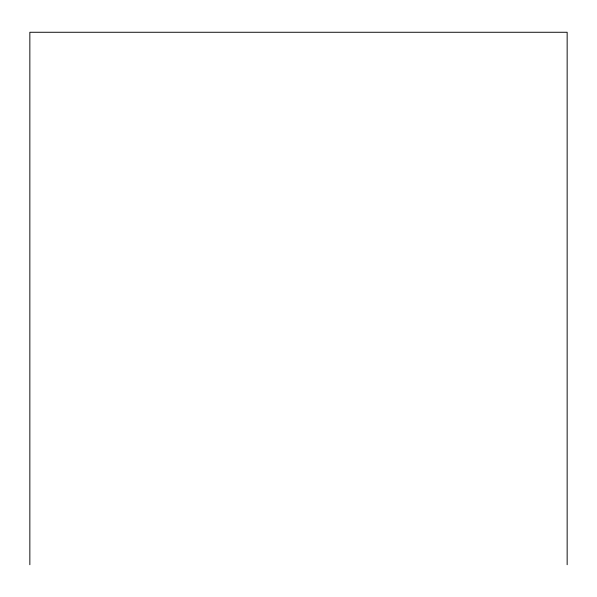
<?xml version="1.0" encoding="UTF-8"?>
<svg xmlns="http://www.w3.org/2000/svg" width="597" height="597" viewBox="0 0 597 597"><rect width="100%" height="100%" fill="white"/><g stroke="black" fill="none" stroke-linecap="round" stroke-linejoin="round"><path stroke-width="0.9" d="M567.15 564.732L567.15 32.268L29.85 32.268L29.85 564.732"/></g></svg>
